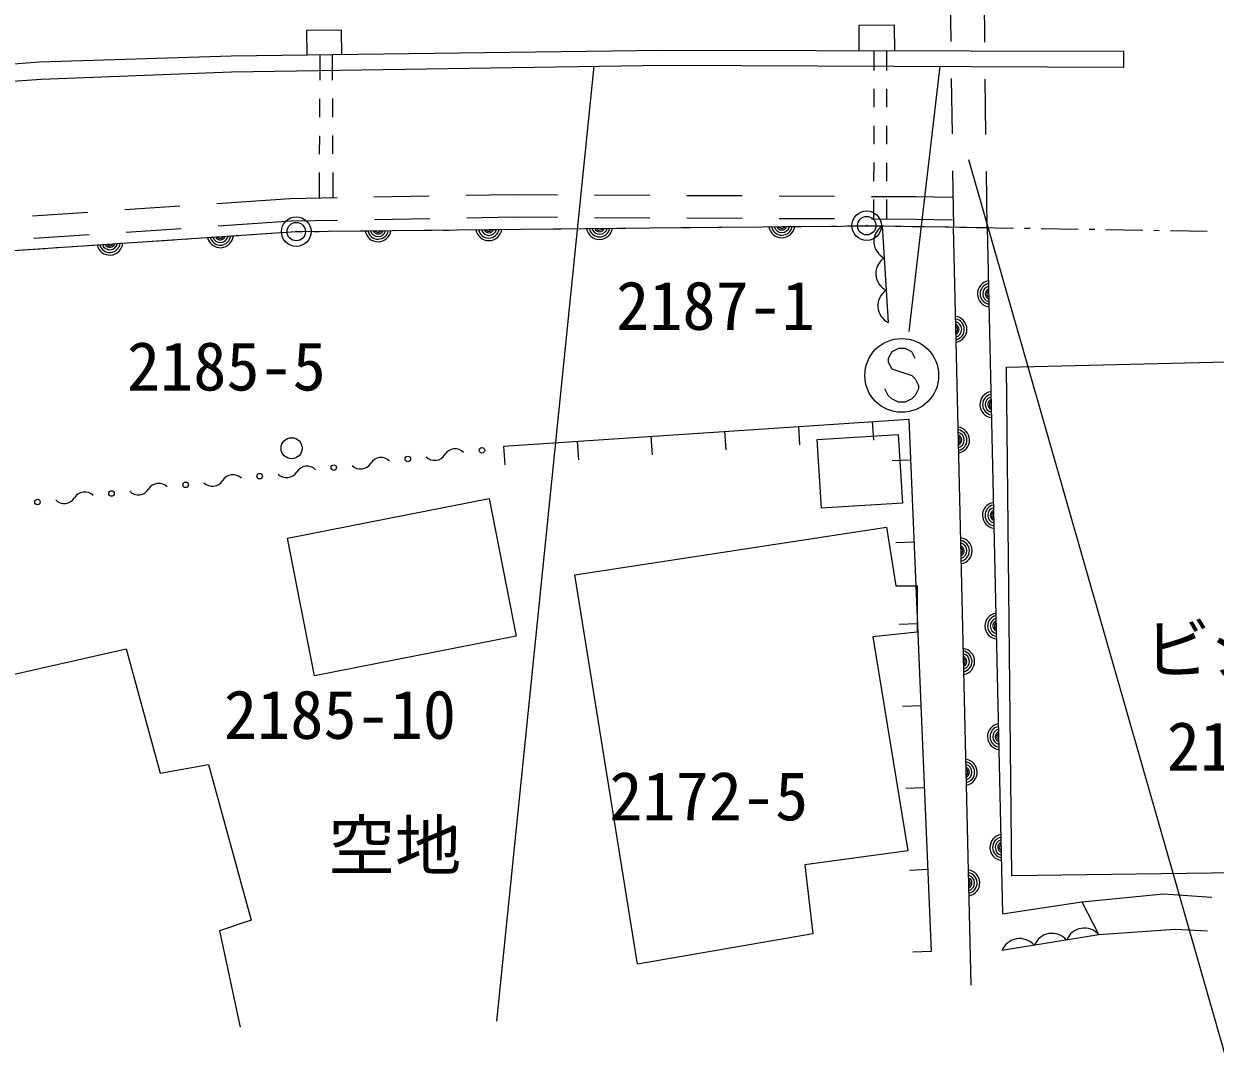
# Model space of a CAD drawing. Units: millimetres, scale not verified. Extents: x 40000 to 680000, y 20000 to 380000.
# Drawn here: x 203148 to 235419, y 247794 to 275436 of the extents above; entities that cross this region are included whole.
import ezdxf
from ezdxf.enums import TextEntityAlignment as Align

# ---------------------------------------------------------------- set-up
doc = ezdxf.new("R2010")
doc.units = ezdxf.units.MM
doc.header["$LTSCALE"] = 1000
doc.header["$PDMODE"] = 32
doc.header["$PDSIZE"] = 500
for name, color, linetype, lineweight in [('M-BGD', 7, 'Continuous', 13), ('M-BMK-ROW', 30, 'Continuous', 13), ('M-STR-HTXT', 7, 'Continuous', 13)]:
    doc.layers.add(name, color=color, linetype=linetype, lineweight=lineweight)
doc.layers.add('M-BMK-HTXT', color=7, linetype='Continuous')
doc.styles.add('ＭＳ ゴシック', font='')
doc.styles.get('ＭＳ ゴシック').set_extended_font_data('MS Gothic')

msp = doc.modelspace()

# ---------------------------------------------------------------- linework, layer by layer
at = {"layer": 'M-BGD'}
for p, q in [((228235, 276455), (228257, 274955)), ((229182, 274939), (229164, 276439)), ((226177, 274698), (226175, 274175)), ((226519, 274697), (226519, 274174)), ((211166, 274591), (211163, 273905)), ((211498, 274595), (211502, 273910)), ((226174, 273675), (226173, 273175)), ((226519, 273674), (226519, 273174)), ((228272, 273955), (228294, 272455)), ((229210, 272439), (229193, 273939)), ((211160, 273405), (211157, 272905)), ((211505, 273410), (211507, 272910)), ((211154, 272405), (211152, 271905)), ((211510, 272410), (211512, 271910)), ((226172, 272675), (226171, 272175)), ((226519, 272674), (226519, 272174)), ((211149, 271405), (211145, 270719)), ((211515, 271410), (211519, 270726)), ((226170, 271675), (226168, 271175)), ((226519, 271674), (226519, 271174)), ((228308, 271455), (228331, 269930)), ((229239, 269916), (229222, 271439)), ((212631, 270746), (214131, 270773)), ((215131, 270791), (216396, 270814)), ((216396, 270814), (217607, 270807)), ((218607, 270802), (220107, 270794)), ((221107, 270789), (222607, 270781)), ((223607, 270776), (225107, 270768)), ((226107, 270762), (227319, 270756)), ((227319, 270756), (228317, 270738)), ((205881, 270403), (207377, 270504)), ((208375, 270571), (210367, 270705)), ((210367, 270705), (211632, 270728)), ((226167, 270675), (226166, 270152)), ((226519, 270674), (226519, 270150)), ((203386, 270236), (204883, 270336)), ((210393, 270095), (211647, 270118)), ((212646, 270136), (214146, 270163)), ((215146, 270181), (216400, 270204)), ((216400, 270204), (217606, 270197)), ((218606, 270192), (220106, 270184)), ((221106, 270179), (222606, 270171)), ((223606, 270165), (225106, 270158)), ((226106, 270152), (227312, 270146)), ((227312, 270146), (228306, 270128)), ((205916, 269794), (207412, 269895)), ((208410, 269962), (210393, 270095)), ((226400, 269961), (226558, 267346)), ((228808, 249393), (228331, 269930)), ((203421, 269626), (204918, 269727)), ((226838, 266638), (226656, 266547)), ((227020, 266638), (226838, 266638)), ((227201, 266547), (227020, 266638)), ((226656, 266547), (226565, 266365)), ((226565, 266365), (226565, 266274)), ((226565, 266274), (226656, 266093)), ((227292, 266365), (227201, 266547)), ((226656, 266093), (227201, 265911)), ((227201, 265911), (227292, 265820)), ((227292, 265820), (227383, 265638)), ((227383, 265638), (227383, 265547)), ((226565, 265365), (226474, 265547)), ((226656, 265274), (226565, 265365)), ((226838, 265184), (226656, 265274)), ((227201, 265274), (227020, 265184)), ((227292, 265365), (227201, 265274)), ((227383, 265547), (227292, 265365)), ((227020, 265184), (226838, 265184)), ((226127, 264660), (226160, 264161)), ((222132, 264392), (222165, 263894)), ((224129, 264526), (224163, 264027)), ((216140, 263992), (216173, 263493)), ((218137, 264125), (218170, 263626)), ((220134, 264259), (220168, 263760)), ((227172, 263617), (226672, 263596)), ((227265, 261398), (226765, 261377)), ((227358, 259180), (226858, 259159)), ((227451, 256961), (226951, 256940)), ((227544, 254742), (227044, 254722)), ((227637, 252524), (227137, 252503)), ((231809, 251654), (234022, 251871)), ((234022, 251871), (235332, 251779)), ((232271, 250756), (229643, 250330)), ((234334, 250905), (232271, 250756)), ((235215, 250854), (234334, 250905)), ((227730, 250305), (227230, 250284))]:
    msp.add_line(p, q, dxfattribs=at)
for points in [[(226739, 274697), (226736, 275399), (225767, 275394), (225770, 274699)], [(211759, 274598), (211756, 275260), (210808, 275255), (210811, 274586)], [(232946, 274685), (220451, 274710), (208769, 274560)], [(208771, 274139), (220499, 274315), (232948, 274264), (232946, 274685)], [(208769, 274560), (203575, 274400), (196844, 273882)], [(196868, 273463), (203617, 273936), (208771, 274139)], [(183979, 267810), (191240, 268467), (200435, 269134), (210527, 269807), (220961, 269916), (226400, 269961), (229239, 269916)], [(229239, 269916), (229659, 251327), (231809, 251654), (232271, 250756)], [(216140, 263992), (227125, 264726), (227730, 250305)], [(197507, 256602), (205919, 258503), (206838, 255138), (208147, 255372), (209304, 251156), (208447, 250860), (209008, 248258)]]:
    msp.add_lwpolyline(points, dxfattribs=at)
for points in [[(229764, 266135), (239828, 266374), (240048, 252490), (229907, 252350)], [(224641, 264177), (226836, 264308), (226947, 262447), (224753, 262315)], [(210286, 261500), (215749, 262580), (216486, 258849), (211023, 257769)], [(219775, 249957), (218073, 260507), (226517, 261800), (226766, 260211), (227351, 260211), (227344, 258951), (226146, 258826), (227091, 253029), (224303, 252656), (224521, 250786)]]:
    msp.add_lwpolyline(points, close=True, dxfattribs=at)
for centre, radius in [((226929, 265911), 1000), ((210402, 263938), 285), ((213551, 263648), 75), ((215557, 263882), 75), ((211544, 263414), 75), ((207530, 262947), 75), ((209537, 263181), 75), ((205524, 262713), 75), ((203517, 262480), 75)]:
    msp.add_circle(centre, radius, dxfattribs=at)
for centre, radius, start, end in [((212743, 269885), 354, 189.3936, 351.7987), ((212743, 269885), 283, 191.6176, 349.5747), ((212743, 269885), 212, 195.3639, 345.8284), ((212743, 269885), 142, 203.0757, 338.1167), ((212743, 269885), 100, 213.3933, 327.799), ((215743, 269916), 354, 189.3936, 351.7987), ((215743, 269916), 283, 191.6176, 349.5747), ((215743, 269916), 212, 195.3639, 345.8284), ((215743, 269916), 142, 203.0757, 338.1167), ((215743, 269916), 100, 213.3933, 327.799), ((218743, 269947), 354, 189.3936, 351.7987), ((218743, 269947), 283, 191.6176, 349.5747), ((218743, 269947), 212, 195.3639, 345.8284), ((218743, 269947), 142, 203.0757, 338.1167), ((218743, 269947), 100, 213.3933, 327.799), ((223680, 269993), 354, 189.2767, 351.6819), ((223680, 269993), 283, 191.5008, 349.4579), ((223680, 269993), 212, 195.2471, 345.7115), ((223680, 269993), 142, 202.9588, 337.9998), ((223680, 269993), 100, 213.2765, 327.6822), ((226682, 269541), 506, 123.893, 243.0378), ((205477, 269525), 354, 192.6136, 355.0187), ((205477, 269525), 283, 194.8376, 352.7947), ((205477, 269525), 212, 198.5839, 349.0484), ((205477, 269525), 142, 206.2957, 341.3367), ((205477, 269525), 100, 216.6133, 331.019), ((208471, 269724), 354, 192.6136, 355.0187), ((208471, 269724), 283, 194.8376, 352.7947), ((208471, 269724), 212, 198.5839, 349.0484), ((208471, 269724), 142, 206.2957, 341.3367), ((208471, 269724), 100, 216.6133, 331.019), ((226735, 268669), 506, 123.893, 243.0378), ((226788, 267797), 506, 123.893, 243.0378), ((229334, 268121), 354, 100.0896, 262.4947), ((229334, 268121), 283, 102.3136, 260.2707), ((229334, 268121), 212, 106.0599, 256.5244), ((229334, 268121), 142, 113.7716, 248.8126), ((229334, 268121), 100, 124.0893, 238.495), ((228341, 267158), 354, 280.1275, 82.5326), ((228341, 267158), 283, 282.3515, 80.3086), ((228341, 267158), 212, 286.0978, 76.5623), ((228341, 267158), 142, 293.8096, 68.8505), ((228341, 267158), 100, 304.1272, 58.5329), ((229402, 265121), 354, 100.0896, 262.4947), ((229402, 265121), 283, 102.3136, 260.2707), ((229402, 265121), 212, 106.0599, 256.5244), ((229402, 265121), 142, 113.7716, 248.8126), ((229402, 265121), 100, 124.0893, 238.495), ((228411, 264159), 354, 280.1275, 82.5326), ((228411, 264159), 283, 282.3515, 80.3086), ((228411, 264159), 212, 286.0978, 76.5623), ((228411, 264159), 142, 293.8096, 68.8505), ((228411, 264159), 100, 304.1272, 58.5329), ((212823, 263364), 323, 44.4267, 148.8575), ((214278, 263932), 323, 224.4267, 328.8575), ((214830, 263598), 323, 44.4267, 148.8575), ((210817, 263131), 323, 44.4267, 148.8575), ((212271, 263698), 323, 224.4267, 328.8575), ((208258, 263231), 323, 224.4267, 328.8575), ((208810, 262897), 323, 44.4267, 148.8575), ((210264, 263464), 323, 224.4267, 328.8575), ((204797, 262430), 323, 44.4267, 148.8575), ((206251, 262997), 323, 224.4267, 328.8575), ((206803, 262663), 323, 44.4267, 148.8575), ((204244, 262763), 323, 224.4267, 328.8575), ((229469, 262122), 354, 100.0896, 262.4947), ((229469, 262122), 283, 102.3136, 260.2707), ((229469, 262122), 212, 106.0599, 256.5244), ((229469, 262122), 142, 113.7716, 248.8126), ((229469, 262122), 100, 124.0893, 238.495), ((228480, 261160), 354, 280.1275, 82.5326), ((228480, 261160), 283, 282.3515, 80.3086), ((228480, 261160), 212, 286.0978, 76.5623), ((228480, 261160), 142, 293.8096, 68.8505), ((228480, 261160), 100, 304.1272, 58.5329), ((229537, 259123), 354, 100.0896, 262.4947), ((229537, 259123), 283, 102.3136, 260.2707), ((229537, 259123), 212, 106.0599, 256.5244), ((229537, 259123), 142, 113.7716, 248.8126), ((229537, 259123), 100, 124.0893, 238.495), ((228550, 258161), 354, 280.1275, 82.5326), ((228550, 258161), 283, 282.3515, 80.3086), ((228550, 258161), 212, 286.0978, 76.5623), ((228550, 258161), 142, 293.8096, 68.8505), ((228550, 258161), 100, 304.1272, 58.5329), ((229605, 256124), 354, 100.0896, 262.4947), ((229605, 256124), 283, 102.3136, 260.2707), ((229605, 256124), 212, 106.0599, 256.5244), ((229605, 256124), 142, 113.7716, 248.8126), ((229605, 256124), 100, 124.0893, 238.495), ((228620, 255161), 354, 280.1275, 82.5326), ((228620, 255161), 283, 282.3515, 80.3086), ((228620, 255161), 212, 286.0978, 76.5623), ((228620, 255161), 142, 293.8096, 68.8505), ((228620, 255161), 100, 304.1272, 58.5329), ((229672, 253124), 354, 100.0896, 262.4947), ((229672, 253124), 283, 102.3136, 260.2707), ((229672, 253124), 212, 106.0599, 256.5244), ((229672, 253124), 142, 113.7716, 248.8126), ((229672, 253124), 100, 124.0893, 238.495), ((228689, 252162), 354, 280.1275, 82.5326), ((228689, 252162), 283, 282.3515, 80.3086), ((228689, 252162), 212, 286.0978, 76.5623), ((228689, 252162), 142, 293.8096, 68.8505), ((228689, 252162), 100, 304.1272, 58.5329), ((231000, 250278), 519, 40.4014, 158.0087), ((231876, 250419), 519, 40.4014, 158.0087), ((230124, 250136), 519, 40.4014, 158.0087)]:
    msp.add_arc(centre, radius, start, end, dxfattribs=at)
at = {"layer": 'M-BMK-ROW'}
for p, q in [((209709, 269753), (210527, 269807)), ((210527, 269807), (210708, 269809)), ((211008, 269812), (211158, 269814)), ((211458, 269817), (212458, 269827)), ((212758, 269831), (212908, 269832)), ((213207, 269835), (214207, 269846)), ((214507, 269849), (214657, 269850)), ((214957, 269853), (215957, 269864)), ((216257, 269867), (216407, 269869)), ((216707, 269872), (217707, 269882)), ((218007, 269885), (218157, 269887)), ((218457, 269890), (219457, 269900)), ((219757, 269903), (219907, 269905)), ((220207, 269908), (221207, 269918)), ((221507, 269922), (221657, 269923)), ((221957, 269926), (222957, 269937)), ((223257, 269940), (223407, 269941)), ((223707, 269944), (224707, 269955)), ((225007, 269958), (225157, 269960)), ((225457, 269963), (225980, 269968)), ((225980, 269968), (226457, 269960)), ((226757, 269956), (226907, 269953)), ((227207, 269948), (228207, 269932)), ((228506, 269928), (228656, 269925)), ((228956, 269920), (229956, 269904)), ((230256, 269900), (230406, 269897)), ((230706, 269892), (231706, 269876)), ((232006, 269872), (232156, 269869)), ((232456, 269864), (233456, 269848)), ((233756, 269843), (233906, 269841)), ((234206, 269836), (235206, 269820)), ((204471, 269403), (205469, 269470)), ((205768, 269490), (205918, 269500)), ((206217, 269520), (207215, 269586)), ((207514, 269606), (207664, 269616)), ((207963, 269636), (208961, 269703)), ((209260, 269723), (209410, 269733)), ((202725, 269287), (203723, 269353)), ((204022, 269373), (204172, 269383))]:
    msp.add_line(p, q, dxfattribs=at)
for centre in [(210527, 269807), (225980, 269968)]:
    msp.add_circle(centre, 400, dxfattribs=at)
for p in [(225980, 269968), (210527, 269807)]:
    msp.add_point(p, dxfattribs=at)
at = {"layer": 'M-STR-HTXT'}
for p, q in [((218586, 274286), (215950, 248417)), ((227959, 274284), (227117, 267100))]:
    msp.add_line(p, q, dxfattribs=at)
msp.add_lwpolyline([(228739, 271763), (237648, 240639), (263376, 240639)], dxfattribs=at)

# ---------------------------------------------------------------- texts
at = {"layer": 'M-BGD', "style": 'ＭＳ ゴシック'}
msp.add_text('ビジネスホテル', height=1320, dxfattribs=at).set_placement((239797, 258503), align=Align.MIDDLE_CENTER)
msp.add_text('空地', height=1320, dxfattribs=at).set_placement((213199, 252123), align=Align.BOTTOM_CENTER)
at = {"layer": 'M-BMK-HTXT', "style": 'ＭＳ ゴシック'}
for s, p in [('2187-1', (221885, 266748)), ('2185-5', (208636, 265106)), ('2185-10', (211713, 255669)), ('2172-2', (236801, 254811)), ('2172-5', (221702, 253461))]:
    msp.add_text(s, height=1320, dxfattribs=at).set_placement(p, align=Align.BOTTOM_CENTER)

doc.saveas('drawing.dxf')
